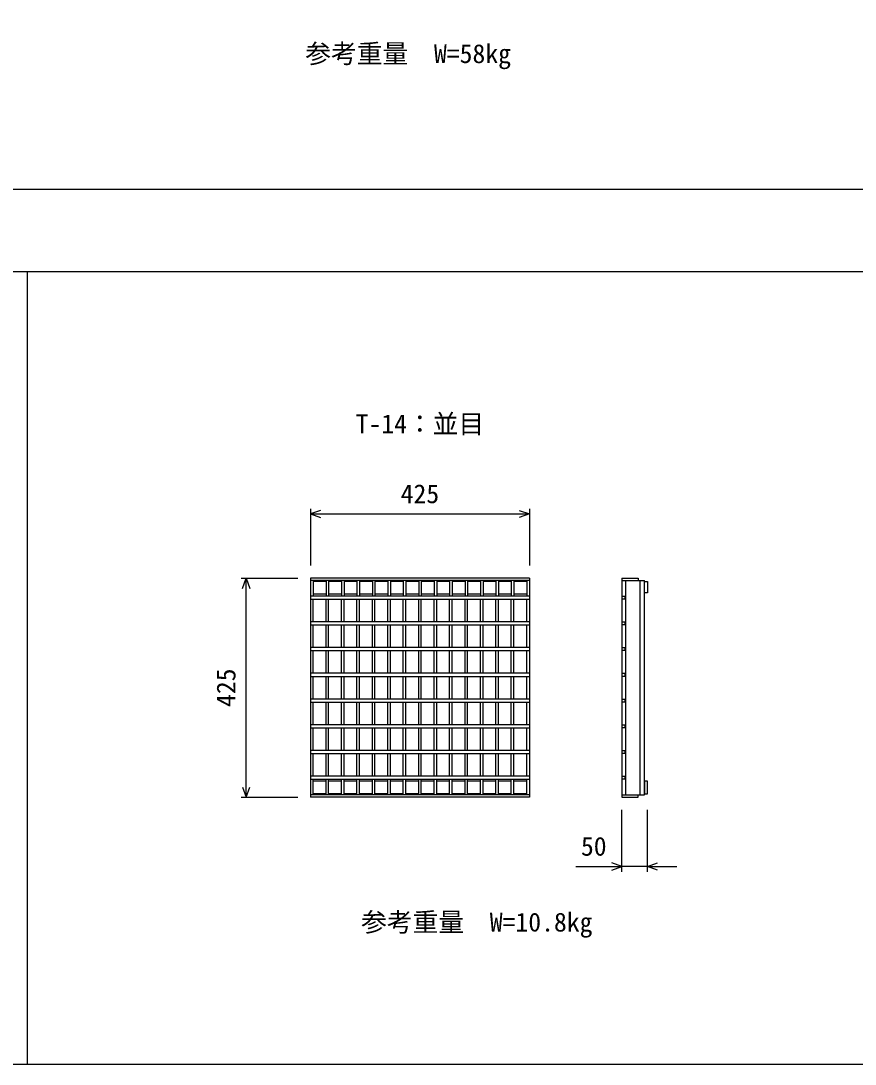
# Model space of a CAD drawing. Units: millimetres, scale not verified. Extents: x -12600 to 12600, y -8910 to 8910.
# Drawn here: x -1394 to 227, y -2073 to -46 of the extents above; entities that cross this region are included whole.
import ezdxf
from ezdxf.enums import TextEntityAlignment as Align

# ---------------------------------------------------------------- set-up
doc = ezdxf.new("R2010")
doc.units = ezdxf.units.MM
doc.header["$LTSCALE"] = 30
for name, color, linetype, lineweight in [('0-0_DIM', 7, 'Continuous', 25), ('0-2_HATCH', 6, 'Continuous', 25), ('0-6_TXT', 7, 'Continuous', 25)]:
    doc.layers.add(name, color=color, linetype=linetype, lineweight=lineweight)
doc.styles.add('ＭＳ ゴシック', font='')
doc.styles.get('ＭＳ ゴシック').set_extended_font_data('MS Gothic')

msp = doc.modelspace()

# ---------------------------------------------------------------- linework, layer by layer
at = {"layer": '0-0_DIM'}
for p, q in [((-4631.52, -373.43), (1868.48, -373.43)), ((-4631.52, -533.43), (1868.48, -533.43)), ((-1381.52, -533.43), (-1381.52, -2073.43)), ((-831.08, -994.47), (-831.08, -1104.47)), ((-831.08, -1004.47), (-406.08, -1004.47)), ((-406.08, -994.47), (-406.08, -1104.47)), ((-966.08, -1129.47), (-856.08, -1129.47)), ((-956.08, -1554.47), (-956.08, -1129.47)), ((-966.08, -1554.47), (-856.08, -1554.47)), ((-226.56, -1699.47), (-226.56, -1579.47)), ((-176.56, -1699.47), (-176.56, -1579.47)), ((-315.72, -1689.47), (-226.56, -1689.47)), ((-176.56, -1689.47), (-226.56, -1689.47)), ((-176.56, -1689.47), (-119.5, -1689.47))]:
    msp.add_line(p, q, dxfattribs=at)
msp.add_lwpolyline([(-4631.52, -2073.43), (1868.48, -2073.43), (1868.48, 1926.57), (-4631.52, 1926.57)], close=True, dxfattribs=at)
for points in [[(-811.63, -997.39), (-831.08, -1004.47), (-811.63, -1011.55)], [(-425.54, -997.39), (-406.08, -1004.47), (-425.54, -1011.55)], [(-963.17, -1148.93), (-956.08, -1129.47), (-949, -1148.93)], [(-963.17, -1535.01), (-956.08, -1554.47), (-949, -1535.01)], [(-246.02, -1696.55), (-226.56, -1689.47), (-246.02, -1682.39)], [(-157.11, -1696.55), (-176.56, -1689.47), (-157.11, -1682.39)]]:
    msp.add_lwpolyline(points, dxfattribs=at)
at = {"layer": '0-2_HATCH'}
for p, q in [((-831.08, -1129.47), (-831.08, -1554.47)), ((-406.08, -1129.47), (-831.08, -1129.47)), ((-406.08, -1133.97), (-831.08, -1133.97)), ((-826.08, -1133.97), (-826.08, -1163.97)), ((-801.08, -1133.97), (-801.08, -1163.97)), ((-796.08, -1133.97), (-796.08, -1163.97)), ((-771.08, -1133.97), (-771.08, -1163.97)), ((-766.08, -1133.97), (-766.08, -1163.97)), ((-741.08, -1133.97), (-741.08, -1163.97)), ((-736.08, -1133.97), (-736.08, -1163.97)), ((-711.08, -1133.97), (-711.08, -1163.97)), ((-706.08, -1133.97), (-706.08, -1163.97)), ((-681.08, -1133.97), (-681.08, -1163.97)), ((-676.08, -1133.97), (-676.08, -1163.97)), ((-651.08, -1133.97), (-651.08, -1163.97)), ((-646.08, -1133.97), (-646.08, -1163.97)), ((-621.08, -1133.97), (-621.08, -1163.97)), ((-616.08, -1133.97), (-616.08, -1163.97)), ((-591.08, -1133.97), (-591.08, -1163.97)), ((-586.08, -1133.97), (-586.08, -1163.97)), ((-561.08, -1133.97), (-561.08, -1163.97)), ((-556.08, -1133.97), (-556.08, -1163.97)), ((-531.08, -1133.97), (-531.08, -1163.97)), ((-526.08, -1133.97), (-526.08, -1163.97)), ((-501.08, -1133.97), (-501.08, -1163.97)), ((-496.08, -1133.97), (-496.08, -1163.97)), ((-471.08, -1133.97), (-471.08, -1163.97)), ((-466.08, -1133.97), (-466.08, -1163.97)), ((-441.08, -1133.97), (-441.08, -1163.97)), ((-436.08, -1133.97), (-436.08, -1163.97)), ((-411.08, -1133.97), (-411.08, -1163.97)), ((-406.08, -1129.47), (-406.08, -1554.47)), ((-226.56, -1129.47), (-226.56, -1554.47)), ((-226.56, -1133.97), (-182.56, -1133.97)), ((-218.56, -1549.97), (-218.56, -1133.97)), ((-190.56, -1549.97), (-190.56, -1133.97)), ((-182.56, -1549.97), (-182.56, -1133.97)), ((-801.08, -1135.47), (-826.08, -1135.47)), ((-771.08, -1135.47), (-796.08, -1135.47)), ((-741.08, -1135.47), (-766.08, -1135.47)), ((-711.08, -1135.47), (-736.08, -1135.47)), ((-681.08, -1135.47), (-706.08, -1135.47)), ((-651.08, -1135.47), (-676.08, -1135.47)), ((-621.08, -1135.47), (-646.08, -1135.47)), ((-591.08, -1135.47), (-616.08, -1135.47)), ((-561.08, -1135.47), (-586.08, -1135.47)), ((-531.08, -1135.47), (-556.08, -1135.47)), ((-501.08, -1135.47), (-526.08, -1135.47)), ((-471.08, -1135.47), (-496.08, -1135.47)), ((-441.08, -1135.47), (-466.08, -1135.47)), ((-411.08, -1135.47), (-436.08, -1135.47)), ((-406.08, -1163.97), (-831.08, -1163.97)), ((-831.08, -1169.97), (-406.08, -1169.97)), ((-801.08, -1160.47), (-826.08, -1160.47)), ((-826.08, -1213.97), (-826.08, -1169.97)), ((-801.08, -1213.97), (-801.08, -1169.97)), ((-771.08, -1160.47), (-796.08, -1160.47)), ((-796.08, -1213.97), (-796.08, -1169.97)), ((-771.08, -1213.97), (-771.08, -1169.97)), ((-741.08, -1160.47), (-766.08, -1160.47)), ((-766.08, -1213.97), (-766.08, -1169.97)), ((-741.08, -1213.97), (-741.08, -1169.97)), ((-711.08, -1160.47), (-736.08, -1160.47)), ((-736.08, -1213.97), (-736.08, -1169.97)), ((-711.08, -1213.97), (-711.08, -1169.97)), ((-681.08, -1160.47), (-706.08, -1160.47)), ((-706.08, -1213.97), (-706.08, -1169.97)), ((-681.08, -1213.97), (-681.08, -1169.97)), ((-651.08, -1160.47), (-676.08, -1160.47)), ((-676.08, -1213.97), (-676.08, -1169.97)), ((-651.08, -1213.97), (-651.08, -1169.97)), ((-621.08, -1160.47), (-646.08, -1160.47)), ((-646.08, -1213.97), (-646.08, -1169.97)), ((-621.08, -1213.97), (-621.08, -1169.97)), ((-591.08, -1160.47), (-616.08, -1160.47)), ((-616.08, -1213.97), (-616.08, -1169.97)), ((-591.08, -1213.97), (-591.08, -1169.97)), ((-561.08, -1160.47), (-586.08, -1160.47)), ((-586.08, -1213.97), (-586.08, -1169.97)), ((-561.08, -1213.97), (-561.08, -1169.97)), ((-531.08, -1160.47), (-556.08, -1160.47)), ((-556.08, -1213.97), (-556.08, -1169.97)), ((-531.08, -1213.97), (-531.08, -1169.97)), ((-501.08, -1160.47), (-526.08, -1160.47)), ((-526.08, -1213.97), (-526.08, -1169.97)), ((-501.08, -1213.97), (-501.08, -1169.97)), ((-471.08, -1160.47), (-496.08, -1160.47)), ((-496.08, -1213.97), (-496.08, -1169.97)), ((-471.08, -1213.97), (-471.08, -1169.97)), ((-441.08, -1160.47), (-466.08, -1160.47)), ((-466.08, -1213.97), (-466.08, -1169.97)), ((-441.08, -1213.97), (-441.08, -1169.97)), ((-411.08, -1160.47), (-436.08, -1160.47)), ((-436.08, -1213.97), (-436.08, -1169.97)), ((-411.08, -1213.97), (-411.08, -1169.97)), ((-406.08, -1213.97), (-831.08, -1213.97)), ((-831.08, -1219.97), (-406.08, -1219.97)), ((-826.08, -1263.97), (-826.08, -1219.97)), ((-801.08, -1263.97), (-801.08, -1219.97)), ((-796.08, -1263.97), (-796.08, -1219.97)), ((-771.08, -1263.97), (-771.08, -1219.97)), ((-766.08, -1263.97), (-766.08, -1219.97)), ((-741.08, -1263.97), (-741.08, -1219.97)), ((-736.08, -1263.97), (-736.08, -1219.97)), ((-711.08, -1263.97), (-711.08, -1219.97)), ((-706.08, -1263.97), (-706.08, -1219.97)), ((-681.08, -1263.97), (-681.08, -1219.97)), ((-676.08, -1263.97), (-676.08, -1219.97)), ((-651.08, -1263.97), (-651.08, -1219.97)), ((-646.08, -1263.97), (-646.08, -1219.97)), ((-621.08, -1263.97), (-621.08, -1219.97)), ((-616.08, -1263.97), (-616.08, -1219.97)), ((-591.08, -1263.97), (-591.08, -1219.97)), ((-586.08, -1263.97), (-586.08, -1219.97)), ((-561.08, -1263.97), (-561.08, -1219.97)), ((-556.08, -1263.97), (-556.08, -1219.97)), ((-531.08, -1263.97), (-531.08, -1219.97)), ((-526.08, -1263.97), (-526.08, -1219.97)), ((-501.08, -1263.97), (-501.08, -1219.97)), ((-496.08, -1263.97), (-496.08, -1219.97)), ((-471.08, -1263.97), (-471.08, -1219.97)), ((-466.08, -1263.97), (-466.08, -1219.97)), ((-441.08, -1263.97), (-441.08, -1219.97)), ((-436.08, -1263.97), (-436.08, -1219.97)), ((-411.08, -1263.97), (-411.08, -1219.97)), ((-406.08, -1263.97), (-831.08, -1263.97)), ((-831.08, -1269.97), (-406.08, -1269.97)), ((-826.08, -1313.97), (-826.08, -1269.97)), ((-801.08, -1313.97), (-801.08, -1269.97)), ((-796.08, -1313.97), (-796.08, -1269.97)), ((-771.08, -1313.97), (-771.08, -1269.97)), ((-766.08, -1313.97), (-766.08, -1269.97)), ((-741.08, -1313.97), (-741.08, -1269.97)), ((-736.08, -1313.97), (-736.08, -1269.97)), ((-711.08, -1313.97), (-711.08, -1269.97)), ((-706.08, -1313.97), (-706.08, -1269.97)), ((-681.08, -1313.97), (-681.08, -1269.97)), ((-676.08, -1313.97), (-676.08, -1269.97)), ((-651.08, -1313.97), (-651.08, -1269.97)), ((-646.08, -1313.97), (-646.08, -1269.97)), ((-621.08, -1313.97), (-621.08, -1269.97)), ((-616.08, -1313.97), (-616.08, -1269.97)), ((-591.08, -1313.97), (-591.08, -1269.97)), ((-586.08, -1313.97), (-586.08, -1269.97)), ((-561.08, -1313.97), (-561.08, -1269.97)), ((-556.08, -1313.97), (-556.08, -1269.97)), ((-531.08, -1313.97), (-531.08, -1269.97)), ((-526.08, -1313.97), (-526.08, -1269.97)), ((-501.08, -1313.97), (-501.08, -1269.97)), ((-496.08, -1313.97), (-496.08, -1269.97)), ((-471.08, -1313.97), (-471.08, -1269.97)), ((-466.08, -1313.97), (-466.08, -1269.97)), ((-441.08, -1313.97), (-441.08, -1269.97)), ((-436.08, -1313.97), (-436.08, -1269.97)), ((-411.08, -1313.97), (-411.08, -1269.97)), ((-406.08, -1313.97), (-831.08, -1313.97)), ((-831.08, -1319.97), (-406.08, -1319.97)), ((-826.08, -1363.97), (-826.08, -1319.97)), ((-801.08, -1363.97), (-801.08, -1319.97)), ((-796.08, -1363.97), (-796.08, -1319.97)), ((-771.08, -1363.97), (-771.08, -1319.97)), ((-766.08, -1363.97), (-766.08, -1319.97)), ((-741.08, -1363.97), (-741.08, -1319.97)), ((-736.08, -1363.97), (-736.08, -1319.97)), ((-711.08, -1363.97), (-711.08, -1319.97)), ((-706.08, -1363.97), (-706.08, -1319.97)), ((-681.08, -1363.97), (-681.08, -1319.97)), ((-676.08, -1363.97), (-676.08, -1319.97)), ((-651.08, -1363.97), (-651.08, -1319.97)), ((-646.08, -1363.97), (-646.08, -1319.97)), ((-621.08, -1363.97), (-621.08, -1319.97)), ((-616.08, -1363.97), (-616.08, -1319.97)), ((-591.08, -1363.97), (-591.08, -1319.97)), ((-586.08, -1363.97), (-586.08, -1319.97)), ((-561.08, -1363.97), (-561.08, -1319.97)), ((-556.08, -1363.97), (-556.08, -1319.97)), ((-531.08, -1363.97), (-531.08, -1319.97)), ((-526.08, -1363.97), (-526.08, -1319.97)), ((-501.08, -1363.97), (-501.08, -1319.97)), ((-496.08, -1363.97), (-496.08, -1319.97)), ((-471.08, -1363.97), (-471.08, -1319.97)), ((-466.08, -1363.97), (-466.08, -1319.97)), ((-441.08, -1363.97), (-441.08, -1319.97)), ((-436.08, -1363.97), (-436.08, -1319.97)), ((-411.08, -1363.97), (-411.08, -1319.97)), ((-406.08, -1363.97), (-831.08, -1363.97)), ((-831.08, -1369.97), (-406.08, -1369.97)), ((-826.08, -1413.97), (-826.08, -1369.97)), ((-801.08, -1413.97), (-801.08, -1369.97)), ((-796.08, -1413.97), (-796.08, -1369.97)), ((-771.08, -1413.97), (-771.08, -1369.97)), ((-766.08, -1413.97), (-766.08, -1369.97)), ((-741.08, -1413.97), (-741.08, -1369.97)), ((-736.08, -1413.97), (-736.08, -1369.97)), ((-711.08, -1413.97), (-711.08, -1369.97)), ((-706.08, -1413.97), (-706.08, -1369.97)), ((-681.08, -1413.97), (-681.08, -1369.97)), ((-676.08, -1413.97), (-676.08, -1369.97)), ((-651.08, -1413.97), (-651.08, -1369.97)), ((-646.08, -1413.97), (-646.08, -1369.97)), ((-621.08, -1413.97), (-621.08, -1369.97)), ((-616.08, -1413.97), (-616.08, -1369.97)), ((-591.08, -1413.97), (-591.08, -1369.97)), ((-586.08, -1413.97), (-586.08, -1369.97)), ((-561.08, -1413.97), (-561.08, -1369.97)), ((-556.08, -1413.97), (-556.08, -1369.97)), ((-531.08, -1413.97), (-531.08, -1369.97)), ((-526.08, -1413.97), (-526.08, -1369.97)), ((-501.08, -1413.97), (-501.08, -1369.97)), ((-496.08, -1413.97), (-496.08, -1369.97)), ((-471.08, -1413.97), (-471.08, -1369.97)), ((-466.08, -1413.97), (-466.08, -1369.97)), ((-441.08, -1413.97), (-441.08, -1369.97)), ((-436.08, -1413.97), (-436.08, -1369.97)), ((-411.08, -1413.97), (-411.08, -1369.97)), ((-406.08, -1413.97), (-831.08, -1413.97)), ((-831.08, -1419.97), (-406.08, -1419.97)), ((-826.08, -1463.97), (-826.08, -1419.97)), ((-801.08, -1463.97), (-801.08, -1419.97)), ((-796.08, -1463.97), (-796.08, -1419.97)), ((-771.08, -1463.97), (-771.08, -1419.97)), ((-766.08, -1463.97), (-766.08, -1419.97)), ((-741.08, -1463.97), (-741.08, -1419.97)), ((-736.08, -1463.97), (-736.08, -1419.97)), ((-711.08, -1463.97), (-711.08, -1419.97)), ((-706.08, -1463.97), (-706.08, -1419.97)), ((-681.08, -1463.97), (-681.08, -1419.97)), ((-676.08, -1463.97), (-676.08, -1419.97)), ((-651.08, -1463.97), (-651.08, -1419.97)), ((-646.08, -1463.97), (-646.08, -1419.97)), ((-621.08, -1463.97), (-621.08, -1419.97)), ((-616.08, -1463.97), (-616.08, -1419.97)), ((-591.08, -1463.97), (-591.08, -1419.97)), ((-586.08, -1463.97), (-586.08, -1419.97)), ((-561.08, -1463.97), (-561.08, -1419.97)), ((-556.08, -1463.97), (-556.08, -1419.97)), ((-531.08, -1463.97), (-531.08, -1419.97)), ((-526.08, -1463.97), (-526.08, -1419.97)), ((-501.08, -1463.97), (-501.08, -1419.97)), ((-496.08, -1463.97), (-496.08, -1419.97)), ((-471.08, -1463.97), (-471.08, -1419.97)), ((-466.08, -1463.97), (-466.08, -1419.97)), ((-441.08, -1463.97), (-441.08, -1419.97)), ((-436.08, -1463.97), (-436.08, -1419.97)), ((-411.08, -1463.97), (-411.08, -1419.97)), ((-406.08, -1463.97), (-831.08, -1463.97)), ((-831.08, -1469.97), (-406.08, -1469.97)), ((-826.08, -1513.97), (-826.08, -1469.97)), ((-801.08, -1513.97), (-801.08, -1469.97)), ((-796.08, -1513.97), (-796.08, -1469.97)), ((-771.08, -1513.97), (-771.08, -1469.97)), ((-766.08, -1513.97), (-766.08, -1469.97)), ((-741.08, -1513.97), (-741.08, -1469.97)), ((-736.08, -1513.97), (-736.08, -1469.97)), ((-711.08, -1513.97), (-711.08, -1469.97)), ((-706.08, -1513.97), (-706.08, -1469.97)), ((-681.08, -1513.97), (-681.08, -1469.97)), ((-676.08, -1513.97), (-676.08, -1469.97)), ((-651.08, -1513.97), (-651.08, -1469.97)), ((-646.08, -1513.97), (-646.08, -1469.97)), ((-621.08, -1513.97), (-621.08, -1469.97)), ((-616.08, -1513.97), (-616.08, -1469.97)), ((-591.08, -1513.97), (-591.08, -1469.97)), ((-586.08, -1513.97), (-586.08, -1469.97)), ((-561.08, -1513.97), (-561.08, -1469.97)), ((-556.08, -1513.97), (-556.08, -1469.97)), ((-531.08, -1513.97), (-531.08, -1469.97)), ((-526.08, -1513.97), (-526.08, -1469.97)), ((-501.08, -1513.97), (-501.08, -1469.97)), ((-496.08, -1513.97), (-496.08, -1469.97)), ((-471.08, -1513.97), (-471.08, -1469.97)), ((-466.08, -1513.97), (-466.08, -1469.97)), ((-441.08, -1513.97), (-441.08, -1469.97)), ((-436.08, -1513.97), (-436.08, -1469.97)), ((-411.08, -1513.97), (-411.08, -1469.97)), ((-406.08, -1513.97), (-831.08, -1513.97)), ((-831.08, -1519.97), (-406.08, -1519.97)), ((-826.08, -1549.97), (-826.08, -1519.97)), ((-801.08, -1549.97), (-801.08, -1519.97)), ((-796.08, -1549.97), (-796.08, -1519.97)), ((-771.08, -1549.97), (-771.08, -1519.97)), ((-766.08, -1549.97), (-766.08, -1519.97)), ((-741.08, -1549.97), (-741.08, -1519.97)), ((-736.08, -1549.97), (-736.08, -1519.97)), ((-711.08, -1549.97), (-711.08, -1519.97)), ((-706.08, -1549.97), (-706.08, -1519.97)), ((-681.08, -1549.97), (-681.08, -1519.97)), ((-676.08, -1549.97), (-676.08, -1519.97)), ((-651.08, -1549.97), (-651.08, -1519.97)), ((-646.08, -1549.97), (-646.08, -1519.97)), ((-621.08, -1549.97), (-621.08, -1519.97)), ((-616.08, -1549.97), (-616.08, -1519.97)), ((-591.08, -1549.97), (-591.08, -1519.97)), ((-586.08, -1549.97), (-586.08, -1519.97)), ((-561.08, -1549.97), (-561.08, -1519.97)), ((-556.08, -1549.97), (-556.08, -1519.97)), ((-531.08, -1549.97), (-531.08, -1519.97)), ((-526.08, -1549.97), (-526.08, -1519.97)), ((-501.08, -1549.97), (-501.08, -1519.97)), ((-496.08, -1549.97), (-496.08, -1519.97)), ((-471.08, -1549.97), (-471.08, -1519.97)), ((-466.08, -1549.97), (-466.08, -1519.97)), ((-441.08, -1549.97), (-441.08, -1519.97)), ((-436.08, -1549.97), (-436.08, -1519.97)), ((-411.08, -1549.97), (-411.08, -1519.97)), ((-801.08, -1523.47), (-826.08, -1523.47)), ((-771.08, -1523.47), (-796.08, -1523.47)), ((-741.08, -1523.47), (-766.08, -1523.47)), ((-711.08, -1523.47), (-736.08, -1523.47)), ((-681.08, -1523.47), (-706.08, -1523.47)), ((-651.08, -1523.47), (-676.08, -1523.47)), ((-621.08, -1523.47), (-646.08, -1523.47)), ((-591.08, -1523.47), (-616.08, -1523.47)), ((-561.08, -1523.47), (-586.08, -1523.47)), ((-531.08, -1523.47), (-556.08, -1523.47)), ((-501.08, -1523.47), (-526.08, -1523.47)), ((-471.08, -1523.47), (-496.08, -1523.47)), ((-441.08, -1523.47), (-466.08, -1523.47)), ((-411.08, -1523.47), (-436.08, -1523.47)), ((-176.56, -1523.47), (-182.56, -1523.47)), ((-176.56, -1548.47), (-176.56, -1523.47)), ((-406.08, -1549.97), (-831.08, -1549.97)), ((-406.08, -1554.47), (-831.08, -1554.47)), ((-801.08, -1548.47), (-826.08, -1548.47)), ((-771.08, -1548.47), (-796.08, -1548.47)), ((-741.08, -1548.47), (-766.08, -1548.47)), ((-711.08, -1548.47), (-736.08, -1548.47)), ((-681.08, -1548.47), (-706.08, -1548.47)), ((-651.08, -1548.47), (-676.08, -1548.47)), ((-621.08, -1548.47), (-646.08, -1548.47)), ((-591.08, -1548.47), (-616.08, -1548.47)), ((-561.08, -1548.47), (-586.08, -1548.47)), ((-531.08, -1548.47), (-556.08, -1548.47)), ((-501.08, -1548.47), (-526.08, -1548.47)), ((-471.08, -1548.47), (-496.08, -1548.47)), ((-441.08, -1548.47), (-466.08, -1548.47)), ((-411.08, -1548.47), (-436.08, -1548.47)), ((-226.56, -1549.97), (-182.56, -1549.97))]:
    msp.add_line(p, q, dxfattribs=at)
for points in [[(-226.56, -1129.47), (-194.56, -1129.47), (-194.56, -1133.97)], [(-226.56, -1163.97), (-220.56, -1163.97), (-220.56, -1169.97), (-226.56, -1169.97)], [(-226.56, -1213.97), (-220.56, -1213.97), (-220.56, -1219.97), (-226.56, -1219.97)], [(-226.56, -1263.97), (-220.56, -1263.97), (-220.56, -1269.97), (-226.56, -1269.97)], [(-226.56, -1313.97), (-220.56, -1313.97), (-220.56, -1319.97), (-226.56, -1319.97)], [(-226.56, -1363.97), (-220.56, -1363.97), (-220.56, -1369.97), (-226.56, -1369.97)], [(-226.56, -1413.97), (-220.56, -1413.97), (-220.56, -1419.97), (-226.56, -1419.97)], [(-226.56, -1463.97), (-220.56, -1463.97), (-220.56, -1469.97), (-226.56, -1469.97)], [(-226.56, -1513.97), (-220.56, -1513.97), (-220.56, -1519.97), (-226.56, -1519.97)], [(-182.56, -1523.47), (-182.56, -1548.47), (-176.56, -1548.47)], [(-226.56, -1554.47), (-194.56, -1554.47), (-194.56, -1549.97)]]:
    msp.add_lwpolyline(points, dxfattribs=at)
msp.add_lwpolyline([(-182.56, -1135.47), (-176.56, -1135.47), (-176.56, -1157.97), (-182.56, -1157.97)], close=True, dxfattribs=at)

# ---------------------------------------------------------------- texts
at = {"layer": '0-0_DIM', "style": 'ＭＳ ゴシック'}
for s, p in [('参考重量\u3000W=58kg', (-841.42, -139.27)), ('425', (-656.08, -994.47)), ('50', (-305.84, -1679.47)), ('参考重量\u3000W=10.8kg', (-732.95, -1826.78))]:
    msp.add_text(s, height=36.66, dxfattribs=at).set_placement(p, align=Align.BOTTOM_LEFT)
msp.add_text('425', height=36.66, rotation=90, dxfattribs=at).set_placement((-966.08, -1379.47), align=Align.BOTTOM_LEFT)
at = {"layer": '0-6_TXT', "style": 'ＭＳ ゴシック'}
msp.add_text('T-14：並目', height=36.66, dxfattribs=at).set_placement((-743.58, -858.61), align=Align.BOTTOM_LEFT)

doc.saveas('drawing.dxf')
